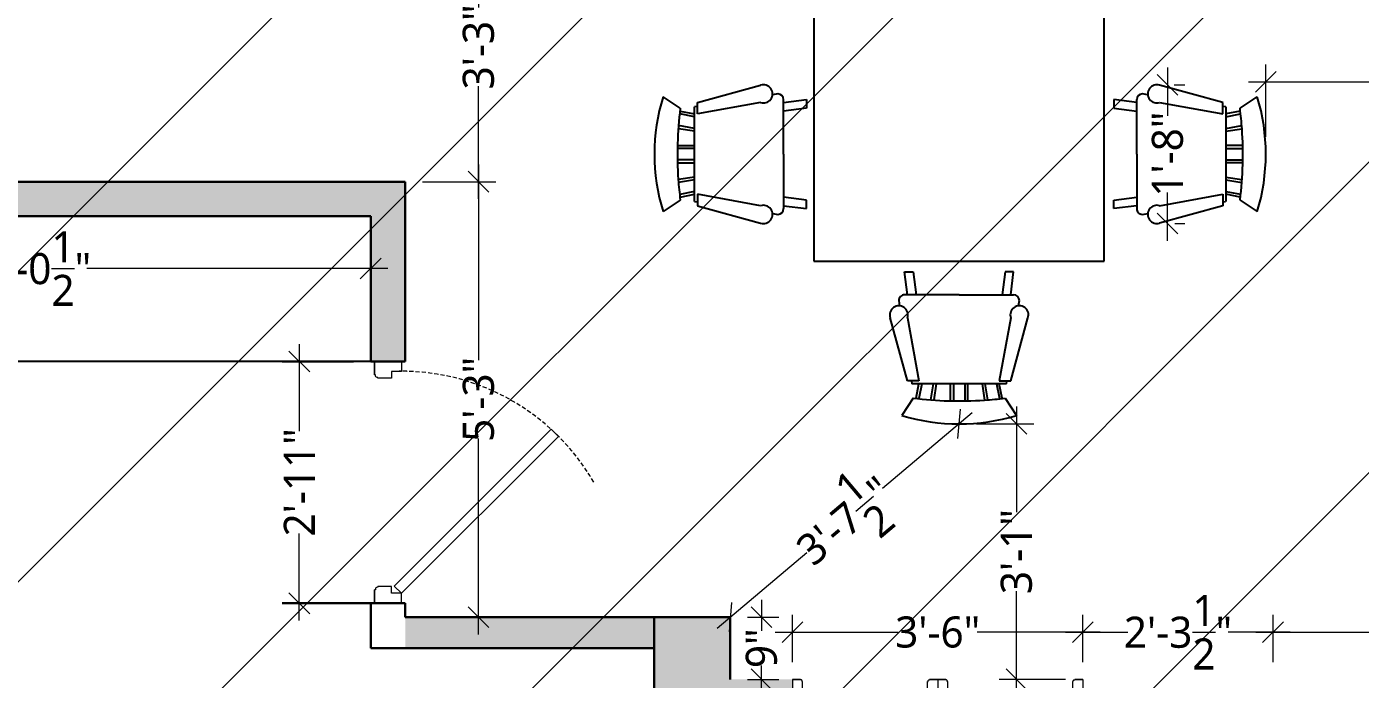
# Model space of a CAD drawing. Header units: inches. Extents: x -179 to 4134, y -2155 to 815.
# Drawn here: x 267.5 to 460.4, y -1678.6 to -1584.2 of the extents above; entities that cross this region are included whole.
import ezdxf

# ---------------------------------------------------------------- set-up
doc = ezdxf.new("R2010")
doc.units = ezdxf.units.IN
doc.header["$LTSCALE"] = 5
doc.linetypes.add('HIDDEN', pattern=[0.375, 0.25, -0.125])
for name, color, linetype, lineweight in [('DIM', 5, 'Continuous', 9), ('doors', 24, 'Continuous', 9), ('wall', 7, 'Continuous', 30), ('wall hatch', 252, 'Continuous', 5)]:
    doc.layers.add(name, color=color, linetype=linetype, lineweight=lineweight)
doc.layers.add('FURNITURE', color=8, linetype='Continuous')
doc.styles.add('irfan', font='trebuc.ttf')
doc.dimstyles.new('IRFAN', dxfattribs={"dimtxt": 4.5, "dimasz": 3, "dimexe": 2.5, "dimexo": 2.5, "dimgap": 0.09, "dimtad": 0, "dimdec": 1, "dimzin": 3, "dimdsep": 46, "dimlunit": 4, "dimtxsty": 'irfan', "dimblk": 'OBLIQUE', "dimcen": 2, "dimdle": 2.5, "dimclrd": 251, "dimclre": 251, "dimclrt": 7, "dimadec": 0, "dimazin": 0, "dimtm": 1e-09, "dimtfac": 1, "dimtdec": 1, "dimtofl": 0, "dimtmove": 0, "dimatfit": 3, "dimfxl": 2, "dimtolj": 1, "dimtzin": 0, "dimlwd": 0, "dimlwe": -1, "dimarcsym": 0})

# ---------------------------------------------------------------- blocks, each defined once
blk = doc.blocks.new('d2')
at = {"layer": 'doors'}
blk.add_lwpolyline([(-25.9, 26.27), (-2.56, 2.94), (-1.5, 4), (-24.84, 27.34), (-25.9, 26.27)], dxfattribs=at)
blk.add_lwpolyline([(-36, 0), (-34, 0), (-36, 0), (-36, 4), (-34.5, 4), (-34.5, 2.5), (-33.5, 2.5), (-33.5, 0.5), (-33.62, 0.5), (-33.62, 0.38, -0.414214), (-33.88, 0.12), (-34, 0.12), (-34, 0)], format="xyb", dxfattribs=at)
blk.add_lwpolyline([(0, 4), (-1.5, 4), (-1.5, 2.5), (-2.5, 2.5), (-2.5, 0.5), (-2.38, 0.5), (-2.38, 0.38, 0.414214), (-2.12, 0.12), (-2, 0.12), (-2, 0), (0, 0), (-2, 0), (0, 0), (0, 4)], format="xyb", close=True, dxfattribs=at)
at = {"layer": 'doors', "color": 144, "linetype": 'HIDDEN', "ltscale": 0.5}
blk.add_arc((-1.5, 4), 33.03, 120, 182.6026, dxfattribs=at)
blk = doc.blocks.new('door')
at = {"layer": 'doors', "linetype": 'Continuous'}
blk.add_line((0, 0), (0, 0), dxfattribs=at)
at = {"layer": 'doors', "xscale": -1.166666666666717, "yscale": 1.166666666666717, "zscale": 1.166666666666717, "rotation": 270}
blk.add_blockref('d2', (0, 0), dxfattribs=at)
blk = doc.blocks.new('_Oblique')
at = {"color": 0, "linetype": 'ByBlock', "lineweight": -2}
blk.add_line((-0.5, -0.5), (0.5, 0.5), dxfattribs=at)
blk = doc.blocks.new('*D218')
at = {"layer": 'Defpoints', "color": 0, "ltscale": 0.25, "transparency": 16777216}
for p in [(322.25, -1567.63), (322.25, -1606.63), (332.85, -1606.63)]:
    blk.add_point(p, dxfattribs=at)
at = {"layer": 'DIM', "color": 251, "lineweight": 0, "ltscale": 0.25, "transparency": 16777216}
for p, q in [((332.85, -1565.13), (332.85, -1581.43)), ((332.85, -1609.13), (332.85, -1592.83))]:
    blk.add_line(p, q, dxfattribs=at)
at = {"layer": 'DIM', "color": 1, "ltscale": 0.25, "transparency": 16777216}
for p, q in [((324.75, -1567.63), (335.35, -1567.63)), ((324.75, -1606.63), (335.35, -1606.63))]:
    blk.add_line(p, q, dxfattribs=at)
at = {"layer": 'DIM', "color": 251, "lineweight": 0, "ltscale": 0.25, "transparency": 16777216, "xscale": 3, "yscale": 3, "zscale": 3}
for p, rotation in [((332.85, -1567.63), 90), ((332.85, -1606.63), 270)]:
    blk.add_blockref('_Oblique', p, dxfattribs=dict(at, rotation=rotation))
at = {"layer": 'DIM', "color": 1, "ltscale": 0.25, "transparency": 16777216, "insert": (332.85, -1587.13), "char_height": 4.5, "attachment_point": 5, "rotation": 90, "style": 'irfan'}
blk.add_mtext('\\A1;3\'-3"', dxfattribs=at)
blk = doc.blocks.new('*D219')
at = {"layer": 'Defpoints', "color": 0, "ltscale": 0.25, "transparency": 16777216}
for p in [(322.25, -1606.63), (322.25, -1669.63), (332.85, -1669.63)]:
    blk.add_point(p, dxfattribs=at)
at = {"layer": 'DIM', "color": 251, "lineweight": 0, "ltscale": 0.25, "transparency": 16777216}
for p, q in [((332.85, -1604.13), (332.85, -1632.46)), ((332.85, -1672.13), (332.85, -1643.8))]:
    blk.add_line(p, q, dxfattribs=at)
at = {"layer": 'DIM', "color": 1, "ltscale": 0.25, "transparency": 16777216}
for p, q in [((324.75, -1606.63), (335.35, -1606.63)), ((324.75, -1669.63), (335.35, -1669.63))]:
    blk.add_line(p, q, dxfattribs=at)
at = {"layer": 'DIM', "color": 251, "lineweight": 0, "ltscale": 0.25, "transparency": 16777216, "xscale": 3, "yscale": 3, "zscale": 3}
for p, rotation in [((332.85, -1606.63), 90), ((332.85, -1669.63), 270)]:
    blk.add_blockref('_Oblique', p, dxfattribs=dict(at, rotation=rotation))
at = {"layer": 'DIM', "color": 1, "ltscale": 0.25, "transparency": 16777216, "insert": (332.85, -1638.13), "char_height": 4.5, "attachment_point": 5, "rotation": 90, "style": 'irfan'}
blk.add_mtext('\\A1;5\'-3"', dxfattribs=at)
blk = doc.blocks.new('*D220')
at = {"layer": 'Defpoints', "color": 0, "ltscale": 0.25, "transparency": 16777216}
for p in [(220.75, -1620), (317.25, -1619.21), (317.25, -1620)]:
    blk.add_point(p, dxfattribs=at)
at = {"layer": 'DIM', "color": 1, "ltscale": 0.25, "transparency": 16777216}
for p, q in [((220.75, -1617.5), (220.75, -1616.71)), ((317.25, -1617.5), (317.25, -1616.71))]:
    blk.add_line(p, q, dxfattribs=at)
at = {"layer": 'DIM', "color": 251, "lineweight": 0, "ltscale": 0.25, "transparency": 16777216}
for p, q in [((218.25, -1619.21), (261.8, -1619.21)), ((319.75, -1619.21), (276.2, -1619.21))]:
    blk.add_line(p, q, dxfattribs=at)
at = {"layer": 'DIM', "color": 251, "lineweight": 0, "ltscale": 0.25, "transparency": 16777216, "xscale": 3, "yscale": 3, "zscale": 3, "rotation": 180}
blk.add_blockref('_Oblique', (220.75, -1619.21), dxfattribs=at)
at = {"layer": 'DIM', "color": 251, "lineweight": 0, "ltscale": 0.25, "transparency": 16777216, "xscale": 3, "yscale": 3, "zscale": 3}
blk.add_blockref('_Oblique', (317.25, -1619.21), dxfattribs=at)
at = {"layer": 'DIM', "color": 1, "ltscale": 0.25, "transparency": 16777216, "insert": (269, -1619.21), "char_height": 4.5, "attachment_point": 5, "style": 'irfan'}
blk.add_mtext('\\A1;8\'-0{\\H1x;\\S1/2;}"', dxfattribs=at)
blk = doc.blocks.new('*D195')
at = {"layer": 'Defpoints', "color": 0, "ltscale": 0.25, "transparency": 16777216}
for p in [(378.25, -1671.81), (378.25, -1678.63), (420.25, -1678.63)]:
    blk.add_point(p, dxfattribs=at)
at = {"layer": 'DIM', "color": 1, "ltscale": 0.25, "transparency": 16777216}
for p, q in [((378.25, -1676.13), (378.25, -1669.31)), ((420.25, -1676.13), (420.25, -1669.31))]:
    blk.add_line(p, q, dxfattribs=at)
at = {"layer": 'DIM', "color": 251, "lineweight": 0, "ltscale": 0.25, "transparency": 16777216}
for p, q in [((375.75, -1671.81), (393.55, -1671.81)), ((422.75, -1671.81), (404.95, -1671.81))]:
    blk.add_line(p, q, dxfattribs=at)
at = {"layer": 'DIM', "color": 251, "lineweight": 0, "ltscale": 0.25, "transparency": 16777216, "xscale": 3, "yscale": 3, "zscale": 3, "rotation": 180}
blk.add_blockref('_Oblique', (378.25, -1671.81), dxfattribs=at)
at = {"layer": 'DIM', "color": 251, "lineweight": 0, "ltscale": 0.25, "transparency": 16777216, "xscale": 3, "yscale": 3, "zscale": 3}
blk.add_blockref('_Oblique', (420.25, -1671.81), dxfattribs=at)
at = {"layer": 'DIM', "color": 1, "ltscale": 0.25, "transparency": 16777216, "insert": (399.25, -1671.81), "char_height": 4.5, "attachment_point": 5, "style": 'irfan'}
blk.add_mtext('\\A1;3\'-6"', dxfattribs=at)
blk = doc.blocks.new('*D196')
at = {"layer": 'Defpoints', "color": 0, "ltscale": 0.25, "transparency": 16777216}
for p in [(499.25, -1671.81), (447.75, -1678.63), (499.25, -1678.63)]:
    blk.add_point(p, dxfattribs=at)
at = {"layer": 'DIM', "color": 1, "ltscale": 0.25, "transparency": 16777216}
for p, q in [((447.75, -1676.13), (447.75, -1669.31)), ((499.25, -1676.13), (499.25, -1669.31))]:
    blk.add_line(p, q, dxfattribs=at)
at = {"layer": 'DIM', "color": 251, "lineweight": 0, "ltscale": 0.25, "transparency": 16777216}
for p, q in [((445.25, -1671.81), (466.2, -1671.81)), ((501.75, -1671.81), (480.8, -1671.81))]:
    blk.add_line(p, q, dxfattribs=at)
at = {"layer": 'DIM', "color": 251, "lineweight": 0, "ltscale": 0.25, "transparency": 16777216, "xscale": 3, "yscale": 3, "zscale": 3, "rotation": 180}
blk.add_blockref('_Oblique', (447.75, -1671.81), dxfattribs=at)
at = {"layer": 'DIM', "color": 251, "lineweight": 0, "ltscale": 0.25, "transparency": 16777216, "xscale": 3, "yscale": 3, "zscale": 3}
blk.add_blockref('_Oblique', (499.25, -1671.81), dxfattribs=at)
at = {"layer": 'DIM', "color": 1, "ltscale": 0.25, "transparency": 16777216, "insert": (473.5, -1671.81), "char_height": 4.5, "attachment_point": 5, "style": 'irfan'}
blk.add_mtext('\\A1;4\'-3{\\H1x;\\S1/2;}"', dxfattribs=at)
blk = doc.blocks.new('*D197')
at = {"layer": 'Defpoints', "color": 0, "ltscale": 0.25, "transparency": 16777216}
for p in [(369.25, -1669.63), (369.25, -1678.63), (373.77, -1678.63)]:
    blk.add_point(p, dxfattribs=at)
at = {"layer": 'DIM', "color": 251, "lineweight": 0, "ltscale": 0.25, "transparency": 16777216}
for p, q in [((373.77, -1667.13), (373.77, -1671.63)), ((373.77, -1681.13), (373.77, -1676.62))]:
    blk.add_line(p, q, dxfattribs=at)
at = {"layer": 'DIM', "color": 1, "ltscale": 0.25, "transparency": 16777216}
for p, q in [((371.75, -1669.63), (376.27, -1669.63)), ((371.75, -1678.63), (376.27, -1678.63))]:
    blk.add_line(p, q, dxfattribs=at)
at = {"layer": 'DIM', "color": 251, "lineweight": 0, "ltscale": 0.25, "transparency": 16777216, "xscale": 3, "yscale": 3, "zscale": 3}
for p, rotation in [((373.77, -1669.63), 90), ((373.77, -1678.63), 270)]:
    blk.add_blockref('_Oblique', p, dxfattribs=dict(at, rotation=rotation))
at = {"layer": 'DIM', "color": 1, "ltscale": 0.25, "transparency": 16777216, "insert": (373.77, -1674.13), "char_height": 4.5, "attachment_point": 5, "rotation": 90, "style": 'irfan'}
blk.add_mtext('\\A1;9"', dxfattribs=at)
blk = doc.blocks.new('*D204')
at = {"layer": 'Defpoints', "color": 0, "ltscale": 0.25, "transparency": 16777216}
for p in [(402.35, -1641.68), (369.25, -1669.63), (369.25, -1669.63)]:
    blk.add_point(p, dxfattribs=at)
at = {"layer": 'DIM', "color": 251, "lineweight": 0, "ltscale": 0.25, "transparency": 16777216}
for p, q in [((404.26, -1640.07), (391.28, -1651.03)), ((367.34, -1671.24), (380.32, -1660.28))]:
    blk.add_line(p, q, dxfattribs=at)
at = {"layer": 'DIM', "color": 251, "lineweight": 0, "ltscale": 0.25, "transparency": 16777216, "xscale": 3, "yscale": 3, "zscale": 3}
for p, rotation in [((402.35, -1641.68), 40.17354956865469), ((369.25, -1669.63), 220.1735495686547)]:
    blk.add_blockref('_Oblique', p, dxfattribs=dict(at, rotation=rotation))
at = {"layer": 'DIM', "color": 7, "ltscale": 0.25, "transparency": 16777216, "insert": (385.8, -1655.65), "char_height": 4.5, "attachment_point": 5, "rotation": 40.1735, "style": 'irfan'}
blk.add_mtext('\\A1;3\'-7{\\H1x;\\S1/2;}"', dxfattribs=at)
blk = doc.blocks.new('*D245')
at = {"layer": 'Defpoints', "color": 0, "ltscale": 0.25, "transparency": 16777216}
for p in [(447.75, -1671.81), (447.75, -1671.81), (420.25, -1678.63)]:
    blk.add_point(p, dxfattribs=at)
at = {"layer": 'DIM', "color": 1, "ltscale": 0.25, "transparency": 16777216}
blk.add_line((420.25, -1676.13), (420.25, -1669.31), dxfattribs=at)
at = {"layer": 'DIM', "color": 251, "lineweight": 0, "ltscale": 0.25, "transparency": 16777216}
for p, q in [((417.75, -1671.81), (426.75, -1671.81)), ((450.25, -1671.81), (441.25, -1671.81))]:
    blk.add_line(p, q, dxfattribs=at)
at = {"layer": 'DIM', "color": 251, "lineweight": 0, "ltscale": 0.25, "transparency": 16777216, "xscale": 3, "yscale": 3, "zscale": 3, "rotation": 180}
blk.add_blockref('_Oblique', (420.25, -1671.81), dxfattribs=at)
at = {"layer": 'DIM', "color": 251, "lineweight": 0, "ltscale": 0.25, "transparency": 16777216, "xscale": 3, "yscale": 3, "zscale": 3}
blk.add_blockref('_Oblique', (447.75, -1671.81), dxfattribs=at)
at = {"layer": 'DIM', "color": 1, "ltscale": 0.25, "transparency": 16777216, "insert": (434, -1671.81), "char_height": 4.5, "attachment_point": 5, "style": 'irfan'}
blk.add_mtext('\\A1;2\'-3{\\H1x;\\S1/2;}"', dxfattribs=at)
blk = doc.blocks.new('Chair - Rocking')
at = {"linetype": 'Continuous'}
for p, q in [((-8, -4.5), (-10, -1.5)), ((8, -4.5), (10, -1.5)), ((-7.5, -4.5), (-7, -7)), ((-6.5, -7), (-7.02225, -4.43)), ((-4.5, -7), (-4.96674, -4.19951)), ((-4, -7), (-4.40532, -4.16272)), ((-1.5, -4.05012), (-1.5, -7)), ((-1, -7), (-1, -4.05012)), ((1, -7), (1, -4.04655)), ((1.5, -4.05012), (1.5, -7)), ((4, -7), (4.40187, -4.18694)), ((4.5, -7), (4.96761, -4.19437)), ((6.5, -7), (7, -4.4057)), ((7.5, -4.5), (7, -7)), ((-9, -7.5), (-12, -18.49999)), ((-7, -7.5), (-9, -7.5)), ((-9, -18.49999), (-7, -7.5)), ((-8.23428, -6.99939), (-8.3093, -7.47958)), ((-8.23041, -7), (8.23915, -7)), ((7, -7.5), (9, -7.5)), ((9, -18.49999), (7, -7.5)), ((8.31071, -7.48854), (8.23449, -7.00073)), ((9, -7.5), (12, -18.49999)), ((-10.36644, -20.64523), (-10.5, -21.49999)), ((10.5, -21.49999), (10.3575, -20.58798)), ((-9, -22.49999), (-9.5, -26.49999)), ((0, -22.49999), (-9.5, -22.49999)), ((-8, -26.49999), (-7.5, -22.49999)), ((0, -22.49999), (9.5, -22.49999)), ((8, -26.49999), (7.5, -22.49999)), ((9, -22.49999), (9.5, -26.49999)), ((-9.5, -26.49999), (-8, -26.49999)), ((9.5, -26.49999), (8, -26.49999))]:
    blk.add_line(p, q, dxfattribs=at)
for centre, radius, start, end in [((0, -34.08333), 34.08333, 72.93847, 107.0615), ((0, -68.25004), 64.25, 93.92211, 97.15267), ((0, -68.25004), 64.25, 82.84733, 93.92211), ((-10.5, -18.99999), 1.58114, 161.5651, 18.43495), ((10.5, -18.99999), 1.58114, 161.5651, 18.43495), ((-9.5, -21.49999), 1, 180, 270), ((9.5, -21.49999), 1, 270, 0)]:
    blk.add_arc(centre, radius, start, end, dxfattribs=at)
blk = doc.blocks.new('*D251')
at = {"layer": 'Defpoints', "color": 0, "ltscale": 0.25, "transparency": 16777216}
for p in [(504.25, -1592.19), (446.71, -1602.65), (504.25, -1624.63)]:
    blk.add_point(p, dxfattribs=at)
at = {"layer": 'DIM', "color": 251, "ltscale": 0.25, "transparency": 16777216}
for p, q in [((446.71, -1600.15), (446.71, -1589.69)), ((504.25, -1622.13), (504.25, -1589.69))]:
    blk.add_line(p, q, dxfattribs=at)
at = {"layer": 'DIM', "color": 251, "lineweight": 0, "ltscale": 0.25, "transparency": 16777216}
for p, q in [((444.21, -1592.19), (468.18, -1592.19)), ((506.75, -1592.19), (482.78, -1592.19))]:
    blk.add_line(p, q, dxfattribs=at)
at = {"layer": 'DIM', "color": 251, "lineweight": 0, "ltscale": 0.25, "transparency": 16777216, "xscale": 3, "yscale": 3, "zscale": 3, "rotation": 180}
blk.add_blockref('_Oblique', (446.71, -1592.19), dxfattribs=at)
at = {"layer": 'DIM', "color": 251, "lineweight": 0, "ltscale": 0.25, "transparency": 16777216, "xscale": 3, "yscale": 3, "zscale": 3}
blk.add_blockref('_Oblique', (504.25, -1592.19), dxfattribs=at)
at = {"layer": 'DIM', "color": 7, "ltscale": 0.25, "transparency": 16777216, "insert": (475.48, -1592.19), "char_height": 4.5, "attachment_point": 5, "style": 'irfan'}
blk.add_mtext('\\A1;4\'-9{\\H1x;\\S1/2;}"', dxfattribs=at)
blk = doc.blocks.new('*D258')
at = {"layer": 'Defpoints', "color": 0, "ltscale": 0.25, "transparency": 16777216}
for p in [(402.35, -1641.68), (410.65, -1678.63), (420.25, -1678.63)]:
    blk.add_point(p, dxfattribs=at)
at = {"layer": 'DIM', "color": 251, "lineweight": 0, "ltscale": 0.25, "transparency": 16777216}
for p, q in [((410.65, -1639.18), (410.65, -1654.45)), ((410.65, -1681.13), (410.65, -1665.86))]:
    blk.add_line(p, q, dxfattribs=at)
at = {"layer": 'DIM', "color": 251, "ltscale": 0.25, "transparency": 16777216}
for p, q in [((404.85, -1641.68), (413.15, -1641.68)), ((417.75, -1678.63), (408.15, -1678.63))]:
    blk.add_line(p, q, dxfattribs=at)
at = {"layer": 'DIM', "color": 251, "lineweight": 0, "ltscale": 0.25, "transparency": 16777216, "xscale": 3, "yscale": 3, "zscale": 3}
for p, rotation in [((410.65, -1641.68), 90), ((410.65, -1678.63), 270)]:
    blk.add_blockref('_Oblique', p, dxfattribs=dict(at, rotation=rotation))
at = {"layer": 'DIM', "color": 7, "ltscale": 0.25, "transparency": 16777216, "insert": (410.65, -1660.15), "char_height": 4.5, "attachment_point": 5, "rotation": 90, "style": 'irfan'}
blk.add_mtext('\\A1;3\'-1"', dxfattribs=at)
blk = doc.blocks.new('*D259')
at = {"layer": 'Defpoints', "color": 0, "ltscale": 0.25, "transparency": 16777216}
for p in [(430.94, -1592.63), (432.5, -1592.63), (431.04, -1612.68)]:
    blk.add_point(p, dxfattribs=at)
at = {"layer": 'DIM', "color": 251, "lineweight": 0, "ltscale": 0.25, "transparency": 16777216}
for p, q in [((432.5, -1590.13), (432.5, -1597.09)), ((432.5, -1615.18), (432.5, -1608.22))]:
    blk.add_line(p, q, dxfattribs=at)
at = {"layer": 'DIM', "color": 251, "ltscale": 0.25, "transparency": 16777216}
for p, q in [((433.44, -1592.63), (435, -1592.63)), ((433.54, -1612.68), (435, -1612.68))]:
    blk.add_line(p, q, dxfattribs=at)
at = {"layer": 'DIM', "color": 251, "lineweight": 0, "ltscale": 0.25, "transparency": 16777216, "xscale": 3, "yscale": 3, "zscale": 3}
for p, rotation in [((432.5, -1592.63), 90), ((432.5, -1612.68), 270)]:
    blk.add_blockref('_Oblique', p, dxfattribs=dict(at, rotation=rotation))
at = {"layer": 'DIM', "color": 7, "ltscale": 0.25, "transparency": 16777216, "insert": (432.5, -1602.65), "char_height": 4.5, "attachment_point": 5, "rotation": 90, "style": 'irfan'}
blk.add_mtext('\\A1;1\'-8"', dxfattribs=at)
blk = doc.blocks.new('*D265')
at = {"layer": 'Defpoints', "color": 0, "ltscale": 0.25, "transparency": 16777216}
for p in [(317.25, -1632.63), (306.93, -1667.63), (322.25, -1667.63)]:
    blk.add_point(p, dxfattribs=at)
at = {"layer": 'wall', "color": 251, "lineweight": 0, "ltscale": 0.25, "transparency": 16777216}
for p, q in [((306.93, -1630.13), (306.93, -1642.72)), ((306.93, -1670.13), (306.93, -1657.53))]:
    blk.add_line(p, q, dxfattribs=at)
at = {"layer": 'wall', "color": 251, "ltscale": 0.25, "transparency": 16777216}
for p, q in [((314.75, -1632.63), (304.43, -1632.63)), ((319.75, -1667.63), (304.43, -1667.63))]:
    blk.add_line(p, q, dxfattribs=at)
at = {"layer": 'wall', "color": 251, "lineweight": 0, "ltscale": 0.25, "transparency": 16777216, "xscale": 3, "yscale": 3, "zscale": 3}
for p, rotation in [((306.93, -1632.63), 90), ((306.93, -1667.63), 270)]:
    blk.add_blockref('_Oblique', p, dxfattribs=dict(at, rotation=rotation))
at = {"layer": 'wall', "color": 7, "ltscale": 0.25, "transparency": 16777216, "insert": (306.93, -1650.13), "char_height": 4.5, "attachment_point": 5, "rotation": 90, "style": 'irfan'}
blk.add_mtext('\\A1;2\'-11"', dxfattribs=at)

msp = doc.modelspace()

# ---------------------------------------------------------------- hatches: boundary and pattern name
at = {"lineweight": 15, "ltscale": 0.25, "transparency": 33554687}
h = msp.add_hatch(dxfattribs=at)
h.set_pattern_fill('ANSI31', color=256, scale=10)
h.paths.add_polyline_path([(-179.41, 814.5), (2097.9, 814.5), (2097.9, -2154.98), (-179.41, -2154.98)])
at = {"layer": 'wall hatch', "ltscale": 0.25}
h = msp.add_hatch(color=256, dxfattribs=at)
h.dxf.hatch_style = 1
h.paths.add_polyline_path([(322.25, -1606.63), (172.75, -1606.63), (172.75, -1590.13), (167.25, -1590.13), (167.25, -1611.63), (215.25, -1611.63), (215.25, -1651.25), (215.25, -1674.13), (220.75, -1674.13), (220.75, -1632.63), (220.75, -1611.63), (317.25, -1611.63), (317.25, -1632.63), (322.25, -1632.63)])
h = msp.add_hatch(color=256, dxfattribs=at)
h.dxf.hatch_style = 1
h.paths.add_polyline_path([(322.25, -1669.63), (322.25, -1674.13), (358.25, -1674.13), (358.25, -1669.63)])
h = msp.add_hatch(color=256, dxfattribs=at)
h.dxf.hatch_style = 1
h.paths.add_polyline_path([(387.25, -1779.13), (369.25, -1779.13), (369.25, -1683.13), (378.25, -1683.13), (378.25, -1678.63), (369.25, -1678.63), (369.25, -1669.63), (358.25, -1669.63), (358.25, -1690.13), (364.25, -1690.13), (364.25, -1774.63), (353.75, -1774.63), (353.75, -1779.13), (345.75, -1779.13), (345.75, -1784.13), (387.25, -1784.13)])

# ---------------------------------------------------------------- linework, layer by layer
at = {"layer": 'FURNITURE', "ltscale": 0.25}
for p, q in [((381.35, -1522.13), (381.35, -1618.13)), ((423.35, -1618.13), (423.35, -1570.13)), ((381.35, -1618.13), (423.35, -1618.13))]:
    msp.add_line(p, q, dxfattribs=at)
at = {"layer": 'wall', "ltscale": 0.25}
for p, q in [((322.25, -1606.63), (172.75, -1606.63)), ((322.25, -1632.63), (322.25, -1606.63)), ((317.25, -1611.63), (220.75, -1611.63)), ((317.25, -1632.63), (317.25, -1611.63)), ((317.25, -1632.63), (322.25, -1632.63)), ((317.25, -1669.63), (317.25, -1667.63)), ((317.25, -1667.63), (322.25, -1667.63)), ((322.25, -1667.63), (322.25, -1669.63)), ((317.25, -1669.63), (317.25, -1674.13)), ((322.25, -1669.63), (322.25, -1669.63)), ((358.25, -1669.63), (322.25, -1669.63)), ((364.25, -1669.63), (358.25, -1669.63)), ((369.25, -1669.63), (358.25, -1669.63)), ((358.25, -1690.13), (358.25, -1669.63)), ((369.25, -1678.63), (369.25, -1669.63)), ((322.25, -1674.13), (317.25, -1674.13)), ((322.25, -1674.13), (358.25, -1674.13))]:
    msp.add_line(p, q, dxfattribs=at)
at = {"layer": 'wall', "color": 25, "lineweight": -2, "ltscale": 0.25}
msp.add_line((317.25, -1632.63), (220.75, -1632.63), dxfattribs=at)

# ---------------------------------------------------------------- block references
at = {"layer": 'doors', "linetype": 'ByBlock', "lineweight": 0, "xscale": -0.8333333333332996, "yscale": 0.8333333333332996, "zscale": 0.8333333333332996, "rotation": 180}
msp.add_blockref('door', (317.81, -1667.63), dxfattribs=at)
at = {"layer": 'doors', "linetype": 'ByBlock', "yscale": 0.5, "zscale": 0.5}
for p, xscale, rotation in [((378.25, -1678.63), -0.5, 90), ((420.25, -1678.63), 0.5, 270)]:
    msp.add_blockref('door', p, dxfattribs=dict(at, xscale=xscale, rotation=rotation))
at = {"layer": 'FURNITURE', "xscale": 0.8300351359969377, "yscale": 0.8300351359969377, "zscale": 0.8300351359969377}
for p, rotation in [((358.29, -1602.65), 90), ((446.71, -1602.65), 270), ((402.35, -1641.68), 180)]:
    msp.add_blockref('Chair - Rocking', p, dxfattribs=dict(at, rotation=rotation))

# ---------------------------------------------------------------- dimensions: what is measured, and where the dimension line sits
at = {"layer": 'DIM', "ltscale": 0.25}
for base, p1, p2, picture, middle in [((332.85, -1606.63), (322.25, -1567.63), (322.25, -1606.63), '*D218', (332.85, -1587.13)), ((332.85, -1669.63), (322.25, -1606.63), (322.25, -1669.63), '*D219', (332.85, -1638.13))]:
    dim = msp.add_linear_dim(base=base, p1=p1, p2=p2, angle=90, dimstyle='IRFAN', override={"dimpost": '\\X', "dimclre": 1, "dimclrt": 1, "dimtmove": 1}, dxfattribs=at)
    dim.commit()
    dim.dimension.update_dxf_attribs({"geometry": picture, "text_midpoint": middle})
at = {"layer": 'DIM', "color": 25, "ltscale": 0.25}
dim = msp.add_linear_dim(base=(504.25, -1592.19), p1=(446.71, -1602.65), p2=(504.25, -1624.63), dimstyle='IRFAN', override={"dimpost": '\\X'}, dxfattribs=at)
dim.commit()
dim.dimension.update_dxf_attribs({"geometry": '*D251', "text_midpoint": (475.48, -1592.19)})
at = {"layer": 'DIM', "color": 242, "ltscale": 0.25, "true_color": 0xcd2027}
dim = msp.add_linear_dim(base=(432.4983, -1592.6254), p1=(431.0412, -1612.6772), p2=(430.9357, -1592.6254), angle=90, dimstyle='IRFAN', override={"dimpost": '\\X'}, dxfattribs=at)
dim.commit()
dim.dimension.update_dxf_attribs({"geometry": '*D259', "text_midpoint": (432.4983, -1602.6513)})
at = {"layer": 'DIM', "ltscale": 0.25}
for p1, p2, distance, override, picture, middle in [((220.75, -1620), (317.25, -1620), 0.79, {"dimpost": '\\X', "dimclre": 1, "dimclrt": 1, "dimtmove": 1}, '*D220', (269, -1619.21)), ((402.35, -1641.68), (369.25, -1669.63), 0, {"dimpost": '\\X'}, '*D204', (385.8, -1655.65)), ((369.25, -1669.63), (369.25, -1678.63), 4.52, {"dimpost": '\\X', "dimclre": 1, "dimclrt": 1, "dimtmove": 1}, '*D197', (373.77, -1674.13))]:
    dim = msp.add_aligned_dim(p1=p1, p2=p2, distance=distance, dimstyle='IRFAN', override=override, dxfattribs=at)
    dim.commit()
    dim.dimension.update_dxf_attribs({"geometry": picture, "text_midpoint": middle})
at = {"layer": 'DIM', "color": 25, "ltscale": 0.25}
dim = msp.add_linear_dim(base=(410.6538, -1678.6277), p1=(402.354, -1641.6792), p2=(420.2504, -1678.6277), angle=90, dimstyle='IRFAN', override={"dimpost": '\\X'}, dxfattribs=at)
dim.commit()
dim.dimension.update_dxf_attribs({"geometry": '*D258', "text_midpoint": (410.6538, -1660.1535)})
at = {"layer": 'DIM', "color": 152, "ltscale": 0.25, "true_color": 0x2776bb}
dim = msp.add_linear_dim(base=(447.75, -1671.81), p1=(420.25, -1678.63), p2=(447.75, -1671.81), dimstyle='IRFAN', override={"dimpost": '\\X', "dimclre": 1, "dimclrt": 1, "dimtmove": 1}, dxfattribs=at)
dim.commit()
dim.dimension.update_dxf_attribs({"geometry": '*D245', "text_midpoint": (434, -1671.81)})
at = {"layer": 'DIM', "ltscale": 0.25}
for base, p1, p2, picture, middle in [((499.25, -1671.81), (447.75, -1678.63), (499.25, -1678.63), '*D196', (473.5, -1671.81)), ((378.25, -1671.81), (420.25, -1678.63), (378.25, -1678.63), '*D195', (399.25, -1671.81))]:
    dim = msp.add_linear_dim(base=base, p1=p1, p2=p2, dimstyle='IRFAN', override={"dimpost": '\\X', "dimclre": 1, "dimclrt": 1, "dimtmove": 1}, dxfattribs=at)
    dim.commit()
    dim.dimension.update_dxf_attribs({"geometry": picture, "text_midpoint": middle})
at = {"layer": 'wall', "ltscale": 0.25}
dim = msp.add_linear_dim(base=(306.93, -1667.63), p1=(317.25, -1632.63), p2=(322.25, -1667.63), angle=90, dimstyle='IRFAN', override={"dimpost": '\\X'}, dxfattribs=at)
dim.commit()
dim.dimension.update_dxf_attribs({"geometry": '*D265', "text_midpoint": (306.93, -1650.13)})

doc.saveas('drawing.dxf')
